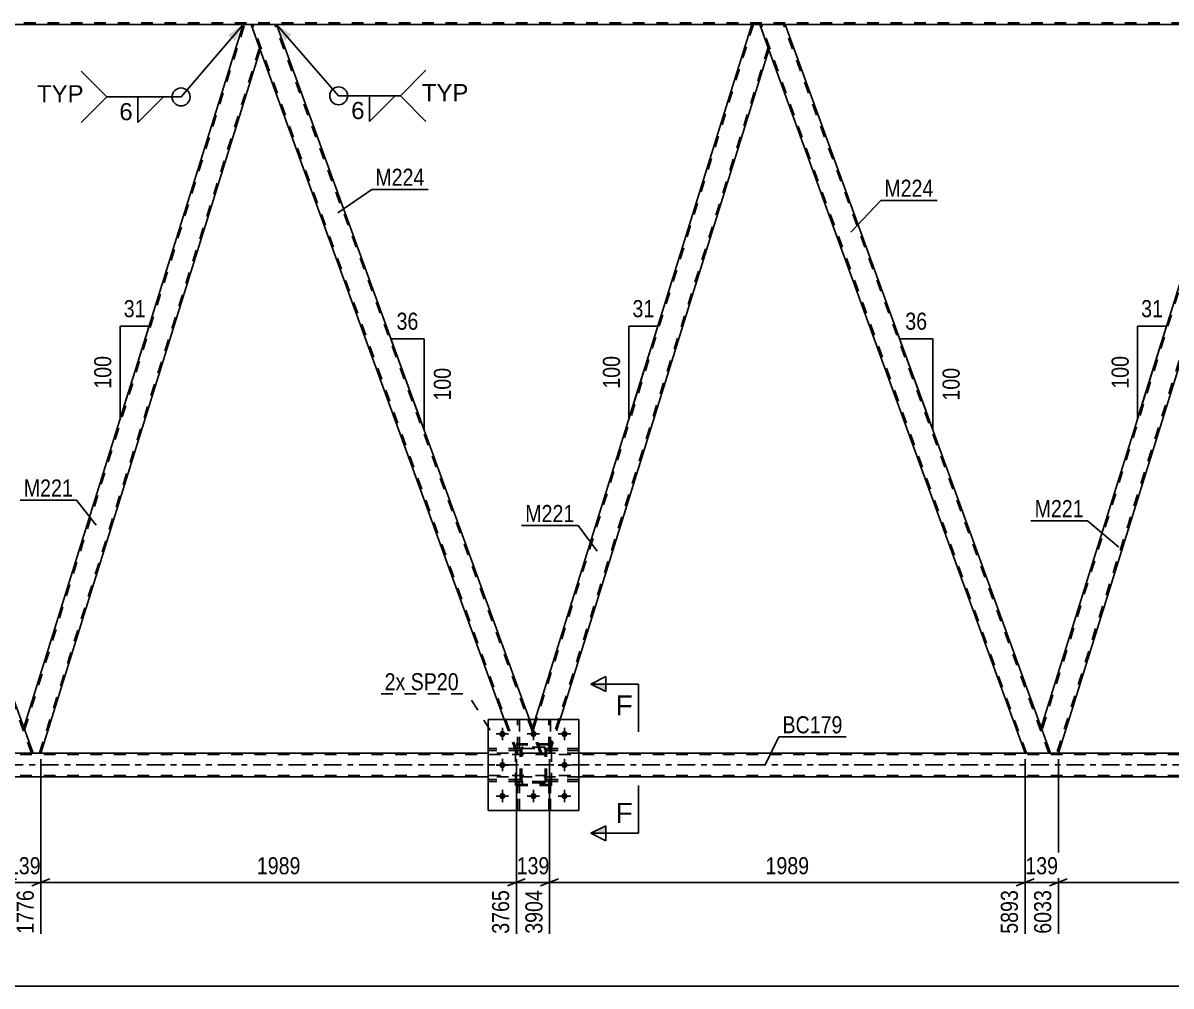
# Model space of a CAD drawing. Header units: millimetres. Extents: x 0 to 841, y 0 to 594.
# Drawn here: x 163.2 to 355.3, y 263.5 to 424.7 of the extents above; entities that cross this region are included whole.
import ezdxf

# ---------------------------------------------------------------- set-up
doc = ezdxf.new("R2010")
doc.units = ezdxf.units.MM
doc.linetypes.add('DXK_LINE_DOT2', pattern=[3.9198, 1.9599, -1.9599])
doc.linetypes.add('DXK_LINE_DOT3', pattern=[5.9187, 2.979, -0.9799, 0.9799, -0.9799])
doc.styles.add('Arial', font='ARIAL.TTF', dxfattribs={"height": 0.2})
doc.styles.add('Arial Narrow', font='ARIALN.TTF', dxfattribs={"height": 0.2})

# ---------------------------------------------------------------- blocks, each defined once
blk = doc.blocks.new('Part-122569494-5239 - 5043')
at = {"color": 7, "linetype": 'DXK_LINE_DOT2'}
for p, q in [((246.4, 303), (246.44, 303.19)), ((246.44, 303.19), (246.4, 303)), ((246.4, 297.96), (246.4, 303)), ((246.64, 303), (246.66, 303.09)), ((246.64, 297.96), (246.64, 303)), ((246.66, 303.09), (246.71, 303.17)), ((246.7, 303.45), (246.88, 303.48)), ((246.88, 303.48), (246.7, 303.45)), ((246.71, 303.17), (246.79, 303.22)), ((246.79, 303.22), (246.88, 303.24)), ((250.32, 303.48), (246.88, 303.48)), ((246.88, 303.24), (250.32, 303.24)), ((250.32, 303.48), (250.5, 303.45)), ((250.5, 303.45), (250.32, 303.48)), ((250.32, 303.24), (250.41, 303.22)), ((250.41, 303.22), (250.49, 303.17)), ((250.49, 303.17), (250.54, 303.09)), ((250.54, 303.09), (250.56, 303)), ((250.56, 297.96), (250.56, 303)), ((250.76, 303.19), (250.8, 303)), ((250.8, 303), (250.76, 303.19)), ((250.8, 297.96), (250.8, 303)), ((246.44, 297.78), (246.4, 297.96)), ((246.4, 297.96), (246.44, 297.78)), ((246.66, 297.87), (246.64, 297.96)), ((246.71, 297.79), (246.66, 297.87)), ((250.54, 297.87), (250.49, 297.79)), ((250.56, 297.96), (250.54, 297.87)), ((250.8, 297.96), (250.76, 297.78)), ((250.76, 297.78), (250.8, 297.96)), ((246.88, 297.48), (246.7, 297.52)), ((246.7, 297.52), (246.88, 297.48)), ((246.79, 297.74), (246.71, 297.79)), ((246.88, 297.72), (246.79, 297.74)), ((250.32, 297.72), (246.88, 297.72)), ((250.32, 297.48), (246.88, 297.48)), ((250.41, 297.74), (250.32, 297.72)), ((250.5, 297.52), (250.32, 297.48)), ((250.32, 297.48), (250.5, 297.52)), ((250.49, 297.79), (250.41, 297.74))]:
    blk.add_line(p, q, dxfattribs=at)
at = {"color": 7, "linetype": 'DXK_LINE_DOT3'}
blk.add_line((248.6, 300.48), (248.6, 300.48), dxfattribs=at)
at = {"color": 7, "linetype": 'DXK_LINE_DOT2'}
for centre, start, end in [((246.88, 303), 112.5, 157.5), ((246.88, 303), 112.5, 157.5), ((250.32, 303), 22.5, 67.5), ((250.32, 303), 22.5, 67.5), ((246.88, 297.96), 202.5, 247.5), ((246.88, 297.96), 202.5, 247.5), ((250.32, 297.96), 292.5, 337.5), ((250.32, 297.96), 292.5, 337.5)]:
    blk.add_arc(centre, 0.48, start, end, dxfattribs=at)
blk = doc.blocks.new('Part-122569494-5141 - 5043')
at = {"color": 2, "linetype": 'Continuous'}
for p, q in [((370.29, 424.49), (333.59, 306.74)), ((371.61, 424.49), (370.29, 424.49)), ((373.15, 420.24), (371.61, 424.49)), ((373.15, 420.24), (336.45, 302.49)), ((335.13, 302.49), (333.59, 306.74)), ((335.13, 302.49), (336.45, 302.49))]:
    blk.add_line(p, q, dxfattribs=at)
at = {"color": 7, "linetype": 'DXK_LINE_DOT2'}
for p, q in [((370.54, 424.49), (333.72, 306.36)), ((373.02, 420.61), (336.2, 302.49)), ((336.18, 302.49), (336.14, 302.49)), ((336.14, 302.49), (336.18, 302.49)), ((336.18, 302.49), (336.2, 302.49)), ((336.2, 302.49), (336.18, 302.49))]:
    blk.add_line(p, q, dxfattribs=at)
blk = doc.blocks.new('Bolt-122569494-5126 - 5043')
at = {"color": 1, "linetype": 'Continuous'}
for p, q in [((242.36, 305.68), (243.05, 305.68)), ((243.4, 306.72), (243.4, 306.03)), ((244.44, 305.68), (243.75, 305.68)), ((247.56, 305.68), (248.25, 305.68)), ((248.6, 306.72), (248.6, 306.03)), ((249.64, 305.68), (248.95, 305.68)), ((252.76, 305.68), (253.45, 305.68)), ((253.8, 306.72), (253.8, 306.03)), ((254.84, 305.68), (254.15, 305.68)), ((243.4, 304.64), (243.4, 305.33)), ((248.6, 304.64), (248.6, 305.33)), ((253.8, 304.64), (253.8, 305.33)), ((242.36, 300.48), (243.05, 300.48)), ((243.4, 301.52), (243.4, 300.83)), ((243.4, 299.44), (243.4, 300.13)), ((244.44, 300.48), (243.75, 300.48)), ((252.76, 300.48), (253.45, 300.48)), ((253.8, 301.52), (253.8, 300.83)), ((253.8, 299.44), (253.8, 300.13)), ((254.84, 300.48), (254.15, 300.48)), ((243.4, 296.32), (243.4, 295.63)), ((248.6, 296.32), (248.6, 295.63)), ((253.8, 296.32), (253.8, 295.63)), ((242.36, 295.28), (243.05, 295.28)), ((243.4, 294.24), (243.4, 294.93)), ((244.44, 295.28), (243.75, 295.28)), ((247.56, 295.28), (248.25, 295.28)), ((248.6, 294.24), (248.6, 294.93)), ((249.64, 295.28), (248.95, 295.28)), ((252.76, 295.28), (253.45, 295.28)), ((253.8, 294.24), (253.8, 294.93)), ((254.84, 295.28), (254.15, 295.28))]:
    blk.add_line(p, q, dxfattribs=at)
blk = doc.blocks.new('Part-122569494-5233 - 5043')
at = {"color": 2, "linetype": 'Continuous'}
for p, q in [((256.2, 308.08), (241, 308.08)), ((241, 292.88), (241, 308.08)), ((256.2, 292.88), (256.2, 308.08)), ((256.2, 292.88), (241, 292.88))]:
    blk.add_line(p, q, dxfattribs=at)
blk = doc.blocks.new('Part-122569494-5238 - 5043')
at = {"color": 7, "linetype": 'DXK_LINE_DOT2'}
for p, q in [((241, 308.08), (256.2, 308.08)), ((241, 308.08), (241, 292.88)), ((256.2, 308.08), (256.2, 292.88)), ((241, 292.88), (256.2, 292.88))]:
    blk.add_line(p, q, dxfattribs=at)
blk = doc.blocks.new('Part-122569494-5240 - 5043')
at = {"color": 7, "linetype": 'DXK_LINE_DOT2'}
for p, q in [((251.6, 303.88), (245.6, 303.88)), ((245.6, 297.08), (245.6, 303.88)), ((251.6, 297.08), (251.6, 303.88)), ((251.6, 297.08), (245.6, 297.08))]:
    blk.add_line(p, q, dxfattribs=at)
blk = doc.blocks.new('Part-122569494-5241 - 5043')
at = {"color": 7, "linetype": 'DXK_LINE_DOT2'}
for p, q in [((246.4, 303), (246.44, 303.19)), ((246.44, 303.19), (246.4, 303)), ((246.4, 297.96), (246.4, 303)), ((246.64, 303), (246.66, 303.09)), ((246.64, 297.96), (246.64, 303)), ((246.66, 303.09), (246.71, 303.17)), ((246.7, 303.45), (246.88, 303.48)), ((246.88, 303.48), (246.7, 303.45)), ((246.71, 303.17), (246.79, 303.22)), ((246.79, 303.22), (246.88, 303.24)), ((250.32, 303.48), (246.88, 303.48)), ((246.88, 303.24), (250.32, 303.24)), ((250.32, 303.48), (250.5, 303.45)), ((250.5, 303.45), (250.32, 303.48)), ((250.32, 303.24), (250.41, 303.22)), ((250.41, 303.22), (250.49, 303.17)), ((250.49, 303.17), (250.54, 303.09)), ((250.54, 303.09), (250.56, 303)), ((250.56, 297.96), (250.56, 303)), ((250.76, 303.19), (250.8, 303)), ((250.8, 303), (250.76, 303.19)), ((250.8, 297.96), (250.8, 303)), ((246.44, 297.78), (246.4, 297.96)), ((246.4, 297.96), (246.44, 297.78)), ((246.66, 297.87), (246.64, 297.96)), ((246.71, 297.79), (246.66, 297.87)), ((250.54, 297.87), (250.49, 297.79)), ((250.56, 297.96), (250.54, 297.87)), ((250.8, 297.96), (250.76, 297.78)), ((250.76, 297.78), (250.8, 297.96)), ((246.88, 297.48), (246.7, 297.52)), ((246.7, 297.52), (246.88, 297.48)), ((246.79, 297.74), (246.71, 297.79)), ((246.88, 297.72), (246.79, 297.74)), ((250.32, 297.72), (246.88, 297.72)), ((250.32, 297.48), (246.88, 297.48)), ((250.41, 297.74), (250.32, 297.72)), ((250.5, 297.52), (250.32, 297.48)), ((250.32, 297.48), (250.5, 297.52)), ((250.49, 297.79), (250.41, 297.74))]:
    blk.add_line(p, q, dxfattribs=at)
at = {"color": 7, "linetype": 'DXK_LINE_DOT3'}
blk.add_line((248.6, 300.48), (248.6, 300.48), dxfattribs=at)
at = {"color": 7, "linetype": 'DXK_LINE_DOT2'}
for centre, start, end in [((246.88, 303), 112.5, 157.5), ((246.88, 303), 112.5, 157.5), ((250.32, 303), 22.5, 67.5), ((250.32, 303), 22.5, 67.5), ((246.88, 297.96), 202.5, 247.5), ((246.88, 297.96), 202.5, 247.5), ((250.32, 297.96), 292.5, 337.5), ((250.32, 297.96), 292.5, 337.5)]:
    blk.add_arc(centre, 0.48, start, end, dxfattribs=at)
blk = doc.blocks.new('Part-122569494-5244 - 5043')
at = {"color": 7, "linetype": 'DXK_LINE_DOT2'}
for p, q in [((246.4, 303.24), (241, 303.24)), ((241, 303.24), (241, 302.92)), ((246.4, 302.92), (241, 302.92)), ((245.8, 302.92), (245.8, 303.24)), ((246.4, 302.92), (246.4, 303.24))]:
    blk.add_line(p, q, dxfattribs=at)
blk = doc.blocks.new('Part-122569494-5245 - 5043')
at = {"color": 7, "linetype": 'DXK_LINE_DOT2'}
for p, q in [((246.4, 298.04), (241, 298.04)), ((241, 298.04), (241, 297.72)), ((245.8, 297.72), (245.8, 298.04)), ((246.4, 297.72), (246.4, 298.04)), ((246.4, 297.72), (241, 297.72))]:
    blk.add_line(p, q, dxfattribs=at)
blk = doc.blocks.new('Part-122569494-5249 - 5043')
at = {"color": 7, "linetype": 'DXK_LINE_DOT2'}
for p, q in [((251.47, 297.72), (251.15, 297.72)), ((251.15, 297.72), (251.15, 292.88)), ((251.15, 297.12), (251.47, 297.12)), ((251.47, 292.88), (251.47, 297.72)), ((251.15, 292.88), (251.47, 292.88))]:
    blk.add_line(p, q, dxfattribs=at)
blk = doc.blocks.new('Part-122569494-5268 - 5043')
at = {"color": 7, "linetype": 'DXK_LINE_DOT2'}
for p, q in [((246.27, 297.72), (245.95, 297.72)), ((245.95, 297.72), (245.95, 292.88)), ((245.95, 297.12), (246.27, 297.12)), ((246.27, 292.88), (246.27, 297.72)), ((245.95, 292.88), (246.27, 292.88))]:
    blk.add_line(p, q, dxfattribs=at)
blk = doc.blocks.new('Part-122569494-5290 - 5043')
at = {"color": 2, "linetype": 'Continuous'}
for p, q in [((290.73, 424.49), (286.47, 424.49)), ((333.59, 306.74), (290.73, 424.49)), ((330.88, 302.49), (288.02, 420.24)), ((334.82, 302.49), (330.88, 302.49)), ((335.1, 302.49), (334.82, 302.49)), ((335.1, 302.49), (335.13, 302.49))]:
    blk.add_line(p, q, dxfattribs=at)
at = {"color": 7, "linetype": 'DXK_LINE_DOT2'}
for p, q in [((286.47, 424.49), (288.02, 420.24)), ((331.13, 302.49), (286.73, 424.49)), ((334.88, 302.49), (290.47, 424.49)), ((335.13, 302.49), (333.59, 306.74)), ((334.82, 302.49), (334.98, 302.49))]:
    blk.add_line(p, q, dxfattribs=at)
blk = doc.blocks.new('Part-122569494-5300 - 5043')
at = {"color": 7, "linetype": 'DXK_LINE_DOT2'}
for p, q in [((250.8, 302.92), (250.8, 303.24)), ((250.8, 303.24), (256.2, 303.24)), ((256.2, 302.92), (250.8, 302.92)), ((251.4, 302.92), (251.4, 303.24)), ((256.2, 303.24), (256.2, 302.92))]:
    blk.add_line(p, q, dxfattribs=at)
blk = doc.blocks.new('Part-122569494-5306 - 5043')
at = {"color": 7, "linetype": 'DXK_LINE_DOT2'}
for p, q in [((256.2, 303.24), (250.8, 303.24)), ((250.8, 303.24), (250.8, 302.92)), ((250.8, 302.92), (256.2, 302.92)), ((251.4, 302.92), (251.4, 303.24)), ((256.2, 302.92), (256.2, 303.24))]:
    blk.add_line(p, q, dxfattribs=at)
blk = doc.blocks.new('Part-122569494-5309 - 5043')
at = {"color": 7, "linetype": 'DXK_LINE_DOT2'}
for p, q in [((256.2, 298.04), (250.8, 298.04)), ((250.8, 298.04), (250.8, 297.72)), ((251.4, 297.72), (251.4, 298.04)), ((256.2, 297.72), (256.2, 298.04)), ((250.8, 297.72), (256.2, 297.72))]:
    blk.add_line(p, q, dxfattribs=at)
blk = doc.blocks.new('Part-122569494-5312 - 5043')
at = {"color": 7, "linetype": 'DXK_LINE_DOT2'}
for p, q in [((245.95, 303.24), (245.95, 308.08)), ((245.95, 308.08), (246.27, 308.08)), ((246.27, 308.08), (246.27, 303.24)), ((245.95, 303.84), (246.27, 303.84)), ((246.27, 303.24), (245.95, 303.24))]:
    blk.add_line(p, q, dxfattribs=at)
blk = doc.blocks.new('Part-122569494-5315 - 5043')
at = {"color": 2, "linetype": 'Continuous'}
for p, q in [((251.15, 308.08), (251.15, 308.08)), ((251.47, 308.08), (251.15, 308.08)), ((251.47, 308.08), (251.47, 308.08))]:
    blk.add_line(p, q, dxfattribs=at)
at = {"color": 7, "linetype": 'DXK_LINE_DOT2'}
for p, q in [((251.15, 303.24), (251.15, 308.08)), ((251.47, 303.24), (251.47, 308.08)), ((251.15, 303.84), (251.47, 303.84)), ((251.47, 303.24), (251.15, 303.24))]:
    blk.add_line(p, q, dxfattribs=at)
blk = doc.blocks.new('Part-122569494-5452 - 5043')
at = {"color": 7, "linetype": 'DXK_LINE_DOT2'}
for p, q in [((245.95, 292.88), (245.95, 297.72)), ((245.95, 297.72), (246.27, 297.72)), ((245.95, 297.12), (246.27, 297.12)), ((246.27, 297.72), (246.27, 292.88)), ((246.27, 292.88), (245.95, 292.88))]:
    blk.add_line(p, q, dxfattribs=at)
blk = doc.blocks.new('Part-122569494-5440 - 5043')
at = {"color": 7, "linetype": 'DXK_LINE_DOT2'}
for p, q in [((251.6, 304.02), (245.6, 304.02)), ((245.6, 297.22), (245.6, 304.02)), ((251.6, 297.22), (251.6, 304.02)), ((251.6, 297.22), (245.6, 297.22))]:
    blk.add_line(p, q, dxfattribs=at)
blk = doc.blocks.new('Part-122569494-5351 - 5043')
at = {"color": 2, "linetype": 'Continuous'}
for p, q in [((120.46, 424.49), (116.2, 424.49)), ((116.2, 424.49), (160.61, 302.49)), ((163.32, 306.74), (120.46, 424.49)), ((164.55, 302.49), (160.61, 302.49)), ((164.83, 302.49), (164.55, 302.49)), ((164.83, 302.49), (164.87, 302.49))]:
    blk.add_line(p, q, dxfattribs=at)
at = {"color": 7, "linetype": 'DXK_LINE_DOT2'}
for p, q in [((160.86, 302.49), (116.46, 424.49)), ((164.61, 302.49), (120.21, 424.49)), ((164.87, 302.49), (163.32, 306.74)), ((164.55, 302.49), (164.72, 302.49))]:
    blk.add_line(p, q, dxfattribs=at)
blk = doc.blocks.new('Part-122569494-5482 - 5043')
at = {"color": 7, "linetype": 'DXK_LINE_DOT2'}
for p, q in [((246.4, 303.24), (241, 303.24)), ((241, 302.92), (241, 303.24)), ((246.4, 302.92), (241, 302.92)), ((245.8, 302.92), (245.8, 303.24)), ((246.4, 303.24), (246.4, 302.92))]:
    blk.add_line(p, q, dxfattribs=at)
blk = doc.blocks.new('Part-122569494-5365 - 5043')
at = {"color": 7, "linetype": 'DXK_LINE_DOT2'}
for p, q in [((749.35, 424.73), (49.28, 424.73)), ((720.81, 424.49), (200.02, 424.49)), ((205.6, 424.49), (200.02, 424.49)), ((290.73, 424.49), (285.16, 424.49))]:
    blk.add_line(p, q, dxfattribs=at)
at = {"color": 2, "linetype": 'Continuous'}
for p, q in [((200.02, 424.49), (120.46, 424.49)), ((285.16, 424.49), (205.6, 424.49)), ((370.29, 424.49), (290.73, 424.49))]:
    blk.add_line(p, q, dxfattribs=at)
blk = doc.blocks.new('Bolt-122569494-5366 - 5043')
at = {"linetype": 'Continuous'}
for points in [[(243.92, 305.68, -1), (242.88, 305.68, -1)], [(249.12, 305.68, -1), (248.08, 305.68, -1)], [(254.32, 305.68, -1), (253.28, 305.68, -1)], [(243.92, 300.48, -1), (242.88, 300.48, -1)], [(254.32, 300.48, -1), (253.28, 300.48, -1)], [(243.92, 295.28, -1), (242.88, 295.28, -1)], [(249.12, 295.28, -1), (248.08, 295.28, -1)], [(254.32, 295.28, -1), (253.28, 295.28, -1)]]:
    blk.add_hatch(color=1, dxfattribs=at).paths.add_polyline_path(points)
at = {"color": 1, "linetype": 'Continuous'}
for p, q in [((244.44, 305.68), (242.36, 305.68)), ((243.4, 306.72), (243.4, 304.64)), ((249.64, 305.68), (247.56, 305.68)), ((248.6, 306.72), (248.6, 304.64)), ((254.84, 305.68), (252.76, 305.68)), ((253.8, 306.72), (253.8, 304.64)), ((244.44, 300.48), (242.36, 300.48)), ((243.4, 301.52), (243.4, 299.44)), ((254.84, 300.48), (252.76, 300.48)), ((253.8, 301.52), (253.8, 299.44)), ((243.4, 296.32), (243.4, 294.24)), ((248.6, 296.32), (248.6, 294.24)), ((253.8, 296.32), (253.8, 294.24)), ((244.44, 295.28), (242.36, 295.28)), ((249.64, 295.28), (247.56, 295.28)), ((254.84, 295.28), (252.76, 295.28))]:
    blk.add_line(p, q, dxfattribs=at)
blk = doc.blocks.new('Part-122569494-5371 - 5043')
at = {"color": 7, "linetype": 'DXK_LINE_DOT2'}
for p, q in [((285.41, 424.49), (248.59, 306.36)), ((287.88, 420.61), (251.07, 302.49)), ((248.87, 308.08), (248.45, 306.74)), ((253.06, 308.08), (251.32, 302.49)), ((250, 302.49), (248.45, 306.74)), ((251.32, 302.49), (250, 302.49))]:
    blk.add_line(p, q, dxfattribs=at)
at = {"color": 2, "linetype": 'Continuous'}
for p, q in [((285.16, 424.49), (248.87, 308.08)), ((286.47, 424.49), (285.16, 424.49)), ((288.02, 420.24), (286.47, 424.49)), ((288.02, 420.24), (253.06, 308.08))]:
    blk.add_line(p, q, dxfattribs=at)
blk = doc.blocks.new('Part-122569494-5376 - 5043')
at = {"color": 2, "linetype": 'Continuous'}
for p, q in [((205.6, 424.49), (201.34, 424.49)), ((247.96, 308.08), (205.6, 424.49)), ((243.71, 308.08), (202.89, 420.24))]:
    blk.add_line(p, q, dxfattribs=at)
at = {"color": 7, "linetype": 'DXK_LINE_DOT2'}
for p, q in [((201.34, 424.49), (202.89, 420.24)), ((246, 302.49), (201.59, 424.49)), ((249.74, 302.49), (205.34, 424.49)), ((245.74, 302.49), (243.71, 308.08)), ((250, 302.49), (247.96, 308.08)), ((250, 302.49), (245.74, 302.49))]:
    blk.add_line(p, q, dxfattribs=at)
blk = doc.blocks.new('Part-122569494-5381 - 5043')
at = {"color": 2, "linetype": 'Continuous'}
for p, q in [((163.32, 306.74), (200.02, 424.49)), ((201.34, 424.49), (200.02, 424.49)), ((202.89, 420.24), (201.34, 424.49)), ((166.18, 302.49), (202.89, 420.24)), ((164.87, 302.49), (163.32, 306.74)), ((164.87, 302.49), (166.18, 302.49))]:
    blk.add_line(p, q, dxfattribs=at)
at = {"color": 7, "linetype": 'DXK_LINE_DOT2'}
for p, q in [((163.45, 306.36), (200.27, 424.49)), ((165.93, 302.49), (202.75, 420.61)), ((165.91, 302.49), (165.87, 302.49)), ((165.87, 302.49), (165.91, 302.49)), ((165.91, 302.49), (165.93, 302.49)), ((165.93, 302.49), (165.91, 302.49))]:
    blk.add_line(p, q, dxfattribs=at)
blk = doc.blocks.new('Part-122569494-5464 - 5043')
at = {"color": 7, "linetype": 'DXK_LINE_DOT2'}
for p, q in [((776.17, 302.25), (95.14, 302.25)), ((166.18, 302.49), (160.61, 302.49)), ((256.2, 302.49), (241, 302.49)), ((336.45, 302.49), (330.88, 302.49)), ((776.17, 298.73), (95.14, 298.73)), ((256.2, 298.49), (241, 298.49))]:
    blk.add_line(p, q, dxfattribs=at)
at = {"color": 2, "linetype": 'Continuous'}
for p, q in [((241, 302.49), (166.18, 302.49)), ((330.88, 302.49), (256.2, 302.49)), ((416.01, 302.49), (336.45, 302.49)), ((241, 298.49), (95.14, 298.49)), ((496.4, 298.49), (256.2, 298.49))]:
    blk.add_line(p, q, dxfattribs=at)
at = {"color": 7, "linetype": 'DXK_LINE_DOT3'}
blk.add_line((95.14, 300.49), (776.17, 300.49), dxfattribs=at)
blk = doc.blocks.new('Part-122569494-5469 - 5043')
at = {"color": 7, "linetype": 'DXK_LINE_DOT2'}
for p, q in [((251.15, 292.88), (251.15, 297.72)), ((251.15, 297.72), (251.47, 297.72)), ((251.15, 297.12), (251.47, 297.12)), ((251.47, 297.72), (251.47, 292.88)), ((251.47, 292.88), (251.15, 292.88))]:
    blk.add_line(p, q, dxfattribs=at)
blk = doc.blocks.new('Part-122569494-5475 - 5043')
at = {"color": 7, "linetype": 'DXK_LINE_DOT2'}
for p, q in [((251.15, 303.24), (251.15, 308.08)), ((251.15, 308.08), (251.47, 308.08)), ((251.47, 308.08), (251.47, 303.24)), ((251.15, 303.84), (251.47, 303.84)), ((251.47, 303.24), (251.15, 303.24))]:
    blk.add_line(p, q, dxfattribs=at)
blk = doc.blocks.new('Part-122569494-5479 - 5043')
at = {"color": 7, "linetype": 'DXK_LINE_DOT2'}
for p, q in [((250.8, 297.72), (250.8, 298.04)), ((250.8, 298.04), (256.2, 298.04)), ((251.4, 297.72), (251.4, 298.04)), ((256.2, 298.04), (256.2, 297.72)), ((256.2, 297.72), (250.8, 297.72))]:
    blk.add_line(p, q, dxfattribs=at)
blk = doc.blocks.new('Part-122569494-5485 - 5043')
at = {"color": 7, "linetype": 'DXK_LINE_DOT2'}
for p, q in [((246.4, 298.04), (241, 298.04)), ((241, 297.72), (241, 298.04)), ((245.8, 297.72), (245.8, 298.04)), ((246.4, 298.04), (246.4, 297.72)), ((246.4, 297.72), (241, 297.72))]:
    blk.add_line(p, q, dxfattribs=at)
blk = doc.blocks.new('Part-122569494-5488 - 5043')
at = {"color": 2, "linetype": 'Continuous'}
for p, q in [((245.95, 308.08), (245.95, 308.08)), ((246.27, 308.08), (245.95, 308.08)), ((246.27, 308.08), (246.27, 308.08))]:
    blk.add_line(p, q, dxfattribs=at)
at = {"color": 7, "linetype": 'DXK_LINE_DOT2'}
for p, q in [((245.95, 303.24), (245.95, 308.08)), ((246.27, 303.24), (246.27, 308.08)), ((245.95, 303.84), (246.27, 303.84)), ((246.27, 303.24), (245.95, 303.24))]:
    blk.add_line(p, q, dxfattribs=at)
blk = doc.blocks.new('StraightDimension-122569494-6744 - 5043')
at = {"color": 7, "linetype": 'Continuous'}
blk.add_line((48.64, 263.48), (792.79, 263.48), dxfattribs=at)
blk = doc.blocks.new('AngleDimension-122569494-6063 - 5043')
at = {"color": 7, "linetype": 'Continuous'}
for p, q in [((349.72, 373.96), (354.54, 373.96)), ((349.72, 358.5), (354.54, 373.96)), ((349.72, 358.5), (349.72, 373.96)), ((350.18, 359.97), (354.54, 373.96))]:
    blk.add_line(p, q, dxfattribs=at)
at = {"color": 0}
for points in [[(354.56, 374.86), (354.56, 379.06), (349.7, 379.06), (349.7, 374.86)], [(348.82, 369.57), (344.62, 369.57), (344.62, 362.89), (348.82, 362.89)]]:
    blk.add_wipeout(points, dxfattribs=at)
at = {"color": 3, "style": 'Arial Narrow'}
blk.add_text('31', height=2.863, dxfattribs=at).set_placement((350.3, 375.46))
blk.add_text('100', height=2.863, rotation=90.0002, dxfattribs=at).set_placement((348.22, 363.49))
blk = doc.blocks.new('StraightDimension-122569494-22772 - 5043')
at = {"color": 7, "linetype": 'Continuous'}
for p, q in [((245.74, 301.49), (245.74, 272.23)), ((251.31, 301.49), (251.31, 272.23)), ((244.24, 280.24), (247.24, 281.44)), ((245.74, 280.84), (251.31, 280.84)), ((252.81, 281.44), (249.81, 280.24))]:
    blk.add_line(p, q, dxfattribs=at)
at = {"color": 0}
blk.add_wipeout([(251.87, 281.59), (251.87, 285.79), (245.19, 285.79), (245.19, 281.59)], dxfattribs=at)
at = {"color": 0, "linetype": 'Continuous'}
blk.add_wipeout([(250.71, 280.14), (246.51, 280.14), (246.51, 271.63), (250.71, 271.63)], dxfattribs=at)
at = {"color": 3, "style": 'Arial Narrow'}
blk.add_text('139', height=2.863, dxfattribs=at).set_placement((245.79, 282.19))
at = {"color": 3, "linetype": 'Continuous', "style": 'Arial Narrow'}
blk.add_text('3904', height=2.863, rotation=90.0002, dxfattribs=at).set_placement((250.11, 272.23))
blk = doc.blocks.new('AngleDimension-122569494-5889 - 5043')
at = {"color": 7, "linetype": 'Continuous'}
for p, q in [((314.3, 359.74), (309.88, 371.86)), ((315.43, 371.86), (309.88, 371.86)), ((315.43, 356.63), (309.88, 371.86)), ((315.43, 356.63), (315.43, 371.86))]:
    blk.add_line(p, q, dxfattribs=at)
at = {"color": 0}
for points in [[(315.08, 372.76), (315.08, 376.96), (310.23, 376.96), (310.23, 372.76)], [(320.53, 367.59), (316.33, 367.59), (316.33, 360.9), (320.53, 360.9)]]:
    blk.add_wipeout(points, dxfattribs=at)
at = {"color": 3, "style": 'Arial Narrow'}
blk.add_text('36', height=2.863, dxfattribs=at).set_placement((310.83, 373.36))
blk.add_text('100', height=2.863, rotation=90.0002, dxfattribs=at).set_placement((319.93, 361.5))
blk = doc.blocks.new('StraightDimension-122569494-22774 - 5043')
at = {"color": 7, "linetype": 'Continuous'}
for p, q in [((160.61, 301.49), (160.61, 272.23)), ((166.18, 301.49), (166.18, 272.23)), ((159.11, 280.24), (162.11, 281.44)), ((160.61, 280.84), (166.18, 280.84)), ((167.68, 281.44), (164.68, 280.24))]:
    blk.add_line(p, q, dxfattribs=at)
at = {"color": 0}
blk.add_wipeout([(166.74, 281.59), (166.74, 285.79), (160.05, 285.79), (160.05, 281.59)], dxfattribs=at)
at = {"color": 0, "linetype": 'Continuous'}
blk.add_wipeout([(165.58, 280.14), (161.38, 280.14), (161.38, 271.63), (165.58, 271.63)], dxfattribs=at)
at = {"color": 3, "style": 'Arial Narrow'}
blk.add_text('139', height=2.863, dxfattribs=at).set_placement((160.65, 282.19))
at = {"color": 3, "linetype": 'Continuous', "style": 'Arial Narrow'}
blk.add_text('1776', height=2.863, rotation=90.0002, dxfattribs=at).set_placement((164.98, 272.23))
blk = doc.blocks.new('AngleDimension-122569494-5903 - 5043')
at = {"color": 7, "linetype": 'Continuous'}
for p, q in [((229.16, 359.74), (224.75, 371.86)), ((230.29, 371.86), (224.75, 371.86)), ((230.29, 356.63), (224.75, 371.86)), ((230.29, 356.63), (230.29, 371.86))]:
    blk.add_line(p, q, dxfattribs=at)
at = {"color": 0}
for points in [[(229.95, 372.76), (229.95, 376.96), (225.09, 376.96), (225.09, 372.76)], [(235.39, 367.59), (231.19, 367.59), (231.19, 360.9), (235.39, 360.9)]]:
    blk.add_wipeout(points, dxfattribs=at)
at = {"color": 3, "style": 'Arial Narrow'}
blk.add_text('36', height=2.863, dxfattribs=at).set_placement((225.69, 373.36))
blk.add_text('100', height=2.863, rotation=90.0002, dxfattribs=at).set_placement((234.79, 361.5))
blk = doc.blocks.new('AngleDimension-122569494-6157 - 5043')
at = {"color": 7, "linetype": 'Continuous'}
for p, q in [((179.45, 373.96), (184.27, 373.96)), ((179.45, 358.5), (184.27, 373.96)), ((179.45, 358.5), (179.45, 373.96)), ((179.91, 359.97), (184.27, 373.96))]:
    blk.add_line(p, q, dxfattribs=at)
at = {"color": 0}
for points in [[(184.29, 374.86), (184.29, 379.06), (179.43, 379.06), (179.43, 374.86)], [(178.55, 369.57), (174.35, 369.57), (174.35, 362.89), (178.55, 362.89)]]:
    blk.add_wipeout(points, dxfattribs=at)
at = {"color": 3, "style": 'Arial Narrow'}
blk.add_text('31', height=2.863, dxfattribs=at).set_placement((180.03, 375.46))
blk.add_text('100', height=2.863, rotation=90.0002, dxfattribs=at).set_placement((177.95, 363.49))
blk = doc.blocks.new('AngleDimension-122569494-6168 - 5043')
at = {"color": 7, "linetype": 'Continuous'}
for p, q in [((264.59, 373.96), (269.41, 373.96)), ((264.59, 358.5), (269.41, 373.96)), ((264.59, 358.5), (264.59, 373.96)), ((265.05, 359.97), (269.41, 373.96))]:
    blk.add_line(p, q, dxfattribs=at)
at = {"color": 0}
for points in [[(269.43, 374.86), (269.43, 379.06), (264.57, 379.06), (264.57, 374.86)], [(263.69, 369.57), (259.49, 369.57), (259.49, 362.89), (263.69, 362.89)]]:
    blk.add_wipeout(points, dxfattribs=at)
at = {"color": 3, "style": 'Arial Narrow'}
blk.add_text('31', height=2.863, dxfattribs=at).set_placement((265.17, 375.46))
blk.add_text('100', height=2.863, rotation=90.0002, dxfattribs=at).set_placement((263.09, 363.49))
blk = doc.blocks.new('StraightDimension-122569494-22769 - 5043')
at = {"color": 7, "linetype": 'Continuous'}
for p, q in [((336.45, 301.49), (336.45, 272.23)), ((416.01, 301.49), (416.01, 272.23)), ((337.95, 281.44), (334.95, 280.24)), ((336.45, 280.84), (416.01, 280.84)), ((414.51, 280.24), (417.51, 281.44))]:
    blk.add_line(p, q, dxfattribs=at)
at = {"color": 0}
blk.add_wipeout([(380.49, 281.59), (380.49, 285.79), (371.98, 285.79), (371.98, 281.59)], dxfattribs=at)
at = {"color": 0, "linetype": 'Continuous'}
blk.add_wipeout([(415.41, 280.14), (411.21, 280.14), (411.21, 271.63), (415.41, 271.63)], dxfattribs=at)
at = {"color": 3, "style": 'Arial Narrow'}
blk.add_text('1989', height=2.863, dxfattribs=at).set_placement((372.58, 282.19))
at = {"color": 3, "linetype": 'Continuous', "style": 'Arial Narrow'}
blk.add_text('8022', height=2.863, rotation=90.0002, dxfattribs=at).set_placement((414.81, 272.23))
blk = doc.blocks.new('StraightDimension-122569494-22770 - 5043')
at = {"color": 7, "linetype": 'Continuous'}
for p, q in [((330.88, 301.49), (330.88, 272.23)), ((336.45, 301.49), (336.45, 272.23)), ((329.38, 280.24), (332.38, 281.44)), ((330.88, 280.84), (336.45, 280.84)), ((337.95, 281.44), (334.95, 280.24))]:
    blk.add_line(p, q, dxfattribs=at)
at = {"color": 0}
blk.add_wipeout([(337.01, 281.59), (337.01, 285.79), (330.32, 285.79), (330.32, 281.59)], dxfattribs=at)
at = {"color": 0, "linetype": 'Continuous'}
blk.add_wipeout([(335.85, 280.14), (331.65, 280.14), (331.65, 271.63), (335.85, 271.63)], dxfattribs=at)
at = {"color": 3, "style": 'Arial Narrow'}
blk.add_text('139', height=2.863, dxfattribs=at).set_placement((330.92, 282.19))
at = {"color": 3, "linetype": 'Continuous', "style": 'Arial Narrow'}
blk.add_text('6033', height=2.863, rotation=90.0002, dxfattribs=at).set_placement((335.25, 272.23))
blk = doc.blocks.new('StraightDimension-122569494-22771 - 5043')
at = {"color": 7, "linetype": 'Continuous'}
for p, q in [((251.31, 301.49), (251.31, 272.23)), ((330.88, 301.49), (330.88, 272.23)), ((252.81, 281.44), (249.81, 280.24)), ((251.31, 280.84), (330.88, 280.84)), ((329.38, 280.24), (332.38, 281.44))]:
    blk.add_line(p, q, dxfattribs=at)
at = {"color": 0}
blk.add_wipeout([(295.35, 281.59), (295.35, 285.79), (286.84, 285.79), (286.84, 281.59)], dxfattribs=at)
at = {"color": 0, "linetype": 'Continuous'}
blk.add_wipeout([(330.28, 280.14), (326.08, 280.14), (326.08, 271.63), (330.28, 271.63)], dxfattribs=at)
at = {"color": 3, "style": 'Arial Narrow'}
blk.add_text('1989', height=2.863, dxfattribs=at).set_placement((287.44, 282.19))
at = {"color": 3, "linetype": 'Continuous', "style": 'Arial Narrow'}
blk.add_text('5893', height=2.863, rotation=90.0002, dxfattribs=at).set_placement((329.68, 272.23))
blk = doc.blocks.new('StraightDimension-122569494-22773 - 5043')
at = {"color": 7, "linetype": 'Continuous'}
for p, q in [((166.18, 301.49), (166.18, 272.23)), ((245.74, 301.49), (245.74, 272.23)), ((167.68, 281.44), (164.68, 280.24)), ((166.18, 280.84), (245.74, 280.84)), ((244.24, 280.24), (247.24, 281.44))]:
    blk.add_line(p, q, dxfattribs=at)
at = {"color": 0}
blk.add_wipeout([(210.22, 281.59), (210.22, 285.79), (201.71, 285.79), (201.71, 281.59)], dxfattribs=at)
at = {"color": 0, "linetype": 'Continuous'}
blk.add_wipeout([(245.14, 280.14), (240.94, 280.14), (240.94, 271.63), (245.14, 271.63)], dxfattribs=at)
at = {"color": 3, "style": 'Arial Narrow'}
blk.add_text('1989', height=2.863, dxfattribs=at).set_placement((202.31, 282.19))
at = {"color": 3, "linetype": 'Continuous', "style": 'Arial Narrow'}
blk.add_text('3765', height=2.863, rotation=90.0002, dxfattribs=at).set_placement((244.54, 272.23))
blk = doc.blocks.new('Mark-122569494-5137 - 5043')
at = {"color": 0}
blk.add_wipeout([(340.7, 341.98), (340.7, 344.98), (332.47, 344.98), (332.47, 341.98)], dxfattribs=at)
blk.add_wipeout([(340.7, 341.98), (340.7, 344.98), (332.47, 344.98), (332.47, 341.98)], dxfattribs=at)
at = {"color": 30, "linetype": 'Continuous'}
for p in [(331.87, 341.38), (346.55, 336.93)]:
    blk.add_line(p, (341.3, 341.38), dxfattribs=at)
at = {"color": 3, "style": 'Arial Narrow'}
blk.add_text('M221', height=2.863, dxfattribs=at).set_placement((332.47, 341.98))
blk = doc.blocks.new('Mark-122569494-5286 - 5043')
at = {"color": 0}
blk.add_wipeout([(315.54, 395.62), (315.54, 398.62), (307.32, 398.62), (307.32, 395.62)], dxfattribs=at)
blk.add_wipeout([(315.54, 395.62), (315.54, 398.62), (307.32, 398.62), (307.32, 395.62)], dxfattribs=at)
at = {"color": 30, "linetype": 'Continuous'}
for p, q in [((301.73, 389.69), (306.72, 395.02)), ((306.72, 395.02), (316.14, 395.02))]:
    blk.add_line(p, q, dxfattribs=at)
at = {"color": 3, "style": 'Arial Narrow'}
blk.add_text('M224', height=2.863, dxfattribs=at).set_placement((307.32, 395.62))
blk = doc.blocks.new('Mark-122569494-5460 - 5043')
at = {"color": 0}
blk.add_wipeout([(300.33, 305.79), (300.33, 308.79), (290.28, 308.79), (290.28, 305.79)], dxfattribs=at)
blk.add_wipeout([(300.33, 305.79), (300.33, 308.79), (290.28, 308.79), (290.28, 305.79)], dxfattribs=at)
at = {"color": 30, "linetype": 'Continuous'}
for p, q in [((287.44, 300.61), (289.68, 305.19)), ((289.68, 305.19), (300.93, 305.19))]:
    blk.add_line(p, q, dxfattribs=at)
at = {"color": 3, "style": 'Arial Narrow'}
blk.add_text('BC179', height=2.863, dxfattribs=at).set_placement((290.28, 305.79))
blk = doc.blocks.new('Mark-122569494-5367 - 5043')
at = {"color": 0}
blk.add_wipeout([(255.46, 341.16), (255.46, 344.16), (247.23, 344.16), (247.23, 341.16)], dxfattribs=at)
blk.add_wipeout([(255.46, 341.16), (255.46, 344.16), (247.23, 344.16), (247.23, 341.16)], dxfattribs=at)
at = {"color": 30, "linetype": 'Continuous'}
for p in [(246.63, 340.56), (259.26, 336.27)]:
    blk.add_line(p, (256.06, 340.56), dxfattribs=at)
at = {"color": 3, "style": 'Arial Narrow'}
blk.add_text('M221', height=2.863, dxfattribs=at).set_placement((247.23, 341.16))
blk = doc.blocks.new('Mark-122569494-5372 - 5043')
at = {"color": 0}
blk.add_wipeout([(230.37, 397.46), (230.37, 400.46), (222.14, 400.46), (222.14, 397.46)], dxfattribs=at)
blk.add_wipeout([(230.37, 397.46), (230.37, 400.46), (222.14, 400.46), (222.14, 397.46)], dxfattribs=at)
at = {"color": 30, "linetype": 'Continuous'}
for p, q in [((215.84, 392.93), (221.54, 396.86)), ((221.54, 396.86), (230.97, 396.86))]:
    blk.add_line(p, q, dxfattribs=at)
at = {"color": 3, "style": 'Arial Narrow'}
blk.add_text('M224', height=2.863, dxfattribs=at).set_placement((222.14, 397.46))
blk = doc.blocks.new('Mark-122569494-5377 - 5043')
at = {"color": 0}
blk.add_wipeout([(171.53, 345.43), (171.53, 348.43), (163.31, 348.43), (163.31, 345.43)], dxfattribs=at)
blk.add_wipeout([(171.53, 345.43), (171.53, 348.43), (163.31, 348.43), (163.31, 345.43)], dxfattribs=at)
at = {"color": 30, "linetype": 'Continuous'}
for p in [(162.71, 344.83), (175.43, 340.63)]:
    blk.add_line(p, (172.13, 344.83), dxfattribs=at)
at = {"color": 3, "style": 'Arial Narrow'}
blk.add_text('M221', height=2.863, dxfattribs=at).set_placement((163.31, 345.43))
blk = doc.blocks.new('SectionMark-122569494-6810 - 5043')
at = {"linetype": 'Continuous'}
for points in [[(260.7, 314.04), (260.7, 312.79), (258.2, 314.04)], [(260.7, 290.3), (260.7, 289.05), (258.2, 289.05)]]:
    blk.add_hatch(color=6, dxfattribs=at).paths.add_polyline_path(points)
at = {"color": 6, "linetype": 'Continuous'}
for p, q in [((258.2, 314.04), (260.7, 315.29)), ((260.7, 312.79), (260.7, 315.29)), ((266.2, 314.04), (258.2, 314.04)), ((258.2, 314.04), (260.7, 312.79)), ((266.2, 314.04), (266.2, 306.04)), ((266.2, 289.05), (266.2, 297.05)), ((258.2, 289.05), (260.7, 290.3)), ((260.7, 290.3), (260.7, 287.8)), ((266.2, 289.05), (258.2, 289.05)), ((260.7, 287.8), (258.2, 289.05))]:
    blk.add_line(p, q, dxfattribs=at)
at = {"color": 0, "linetype": 'Continuous'}
for points in [[(265.2, 308.79), (265.2, 312.29), (262.35, 312.29), (262.35, 308.79)], [(265.2, 290.8), (265.2, 294.3), (262.35, 294.3), (262.35, 290.8)]]:
    blk.add_wipeout(points, dxfattribs=at)
at = {"color": 3, "linetype": 'Continuous', "style": 'Arial'}
for p in [(262.35, 308.79), (262.35, 290.8)]:
    blk.add_text('F', height=3.34, dxfattribs=at).set_placement(p)
blk = doc.blocks.new('WeldMark-122569494-6824 - 5043')
at = {"linetype": 'Continuous'}
blk.add_hatch(color=30, dxfattribs=at).paths.add_polyline_path([(207, 421.73), (205.6, 424.49), (208.13, 422.72)])
at = {"color": 30, "linetype": 'Continuous'}
blk.add_line((205.6, 424.49), (216, 412.53), dxfattribs=at)
at = {"color": 3, "linetype": 'Continuous'}
for q in [(230.61, 416.81), (230.61, 408.24)]:
    blk.add_line((226.33, 412.53), q, dxfattribs=at)
blk.add_arc((216, 412.53), 1.5, 90, 270, dxfattribs=at)
at = {"color": 0}
blk.add_wipeout([(220.53, 408.43), (220.53, 411.83), (217.9, 411.83), (217.9, 408.43)], dxfattribs=at)
at = {"color": 30, "linetype": 'Continuous'}
blk.add_line((216, 412.53), (226.33, 412.53), dxfattribs=at)
at = {"color": 3, "linetype": 'Continuous'}
for p, q in [((221.18, 412.53), (225.47, 412.53)), ((225.47, 412.53), (221.18, 408.24)), ((221.18, 408.24), (221.18, 412.53))]:
    blk.add_line(p, q, dxfattribs=at)
blk.add_arc((216, 412.53), 1.5, 270, 90, dxfattribs=at)
at = {"color": 3, "style": 'Arial'}
blk.add_text('6', height=2.87, dxfattribs=at).set_placement((218.1, 408.63))
at = {"color": 0, "linetype": 'Continuous'}
blk.add_wipeout([(237.7, 411.63), (237.7, 414.63), (229.93, 414.63), (229.93, 411.63)], dxfattribs=at)
blk.add_wipeout([(237.7, 411.63), (237.7, 414.63), (229.93, 414.63), (229.93, 411.63)], dxfattribs=at)
at = {"color": 3, "linetype": 'Continuous', "style": 'Arial'}
blk.add_text('TYP', height=2.865, dxfattribs=at).set_placement((229.93, 411.63))
blk = doc.blocks.new('WeldMark-122569494-6839 - 5043')
at = {"linetype": 'Continuous'}
blk.add_hatch(color=30, dxfattribs=at).paths.add_polyline_path([(197.5, 422.69), (200.02, 424.49), (198.64, 421.72)])
at = {"color": 30, "linetype": 'Continuous'}
blk.add_line((200.02, 424.49), (189.63, 412.34), dxfattribs=at)
at = {"color": 3, "linetype": 'Continuous'}
for q in [(172.92, 416.63), (172.92, 408.06)]:
    blk.add_line((177.2, 412.34), q, dxfattribs=at)
for start, end in [(90, 270), (270, 90)]:
    blk.add_arc((189.63, 412.34), 1.5, start, end, dxfattribs=at)
at = {"color": 0}
blk.add_wipeout([(181.73, 408.24), (181.73, 411.64), (179.1, 411.64), (179.1, 408.24)], dxfattribs=at)
at = {"color": 30, "linetype": 'Continuous'}
blk.add_line((177.2, 412.34), (189.63, 412.34), dxfattribs=at)
at = {"color": 3, "linetype": 'Continuous'}
for p, q in [((182.38, 412.34), (186.67, 412.34)), ((186.67, 412.34), (182.38, 408.06)), ((182.38, 408.06), (182.38, 412.34))]:
    blk.add_line(p, q, dxfattribs=at)
at = {"color": 3, "style": 'Arial'}
blk.add_text('6', height=2.87, dxfattribs=at).set_placement((179.3, 408.44))
at = {"color": 0, "linetype": 'Continuous'}
blk.add_wipeout([(173.3, 411.44), (173.3, 414.44), (165.53, 414.44), (165.53, 411.44)], dxfattribs=at)
blk.add_wipeout([(173.3, 411.44), (173.3, 414.44), (165.53, 414.44), (165.53, 411.44)], dxfattribs=at)
at = {"color": 3, "linetype": 'Continuous', "style": 'Arial'}
blk.add_text('TYP', height=2.865, dxfattribs=at).set_placement((165.53, 411.44))
blk = doc.blocks.new('MarkSet-122569494-7013 - 5043')
at = {"color": 30, "linetype": 'DXK_LINE_DOT2'}
blk.add_line((241.35, 306.33), (237.6, 312.39), dxfattribs=at)
at = {"color": 0}
blk.add_wipeout([(227.16, 312.99), (227.16, 315.99), (223.69, 315.99), (223.69, 312.99)], dxfattribs=at)
blk.add_wipeout([(227.16, 312.99), (227.16, 315.99), (223.69, 315.99), (223.69, 312.99)], dxfattribs=at)
blk.add_wipeout([(236.1, 312.99), (236.1, 315.99), (228.06, 315.99), (228.06, 312.99)], dxfattribs=at)
blk.add_wipeout([(236.1, 312.99), (236.1, 315.99), (228.06, 315.99), (228.06, 312.99)], dxfattribs=at)
at = {"color": 30, "linetype": 'DXK_LINE_DOT2'}
blk.add_line((223.09, 312.39), (237.6, 312.39), dxfattribs=at)
at = {"color": 3, "style": 'Arial Narrow'}
for s, p in [('2x', (223.69, 312.99)), ('SP20', (228.06, 312.99))]:
    blk.add_text(s, height=2.863, dxfattribs=at).set_placement(p)

msp = doc.modelspace()

# ---------------------------------------------------------------- block references
for name in ['Part-122569494-5365 - 5043', 'Part-122569494-5351 - 5043', 'Part-122569494-5381 - 5043', 'Part-122569494-5376 - 5043', 'Part-122569494-5371 - 5043', 'Part-122569494-5290 - 5043', 'Part-122569494-5141 - 5043', 'Part-122569494-5233 - 5043', 'Part-122569494-5238 - 5043', 'Part-122569494-5312 - 5043', 'Part-122569494-5488 - 5043', 'Part-122569494-5315 - 5043', 'Part-122569494-5475 - 5043', 'Bolt-122569494-5126 - 5043', 'Bolt-122569494-5366 - 5043', 'Part-122569494-5440 - 5043', 'Part-122569494-5240 - 5043', 'Part-122569494-5464 - 5043', 'Part-122569494-5244 - 5043', 'Part-122569494-5482 - 5043', 'Part-122569494-5239 - 5043', 'Part-122569494-5241 - 5043', 'Part-122569494-5300 - 5043', 'Part-122569494-5306 - 5043', 'Part-122569494-5245 - 5043', 'Part-122569494-5485 - 5043', 'Part-122569494-5309 - 5043', 'Part-122569494-5479 - 5043', 'Part-122569494-5268 - 5043', 'Part-122569494-5452 - 5043', 'Part-122569494-5249 - 5043', 'Part-122569494-5469 - 5043']:
    msp.add_blockref(name, (0, 0))

# ---------------------------------------------------------------- next in the draw order: block references
msp.add_blockref('StraightDimension-122569494-6744 - 5043', (0, 0))

# ---------------------------------------------------------------- next in the draw order: block references
for name in ['WeldMark-122569494-6839 - 5043', 'WeldMark-122569494-6824 - 5043', 'Mark-122569494-5372 - 5043', 'Mark-122569494-5286 - 5043', 'AngleDimension-122569494-6157 - 5043', 'AngleDimension-122569494-6168 - 5043', 'AngleDimension-122569494-6063 - 5043', 'AngleDimension-122569494-5903 - 5043', 'AngleDimension-122569494-5889 - 5043', 'Mark-122569494-5377 - 5043', 'Mark-122569494-5367 - 5043', 'Mark-122569494-5137 - 5043', 'MarkSet-122569494-7013 - 5043', 'StraightDimension-122569494-22774 - 5043', 'StraightDimension-122569494-22772 - 5043', 'StraightDimension-122569494-22769 - 5043']:
    msp.add_blockref(name, (0, 0))

# ---------------------------------------------------------------- next in the draw order: block references
for name in ['StraightDimension-122569494-22773 - 5043', 'StraightDimension-122569494-22770 - 5043']:
    msp.add_blockref(name, (0, 0))

# ---------------------------------------------------------------- next in the draw order: block references
msp.add_blockref('StraightDimension-122569494-22771 - 5043', (0, 0))

# ---------------------------------------------------------------- next in the draw order: block references
for name in ['SectionMark-122569494-6810 - 5043', 'Mark-122569494-5460 - 5043']:
    msp.add_blockref(name, (0, 0))

doc.saveas('drawing.dxf')
